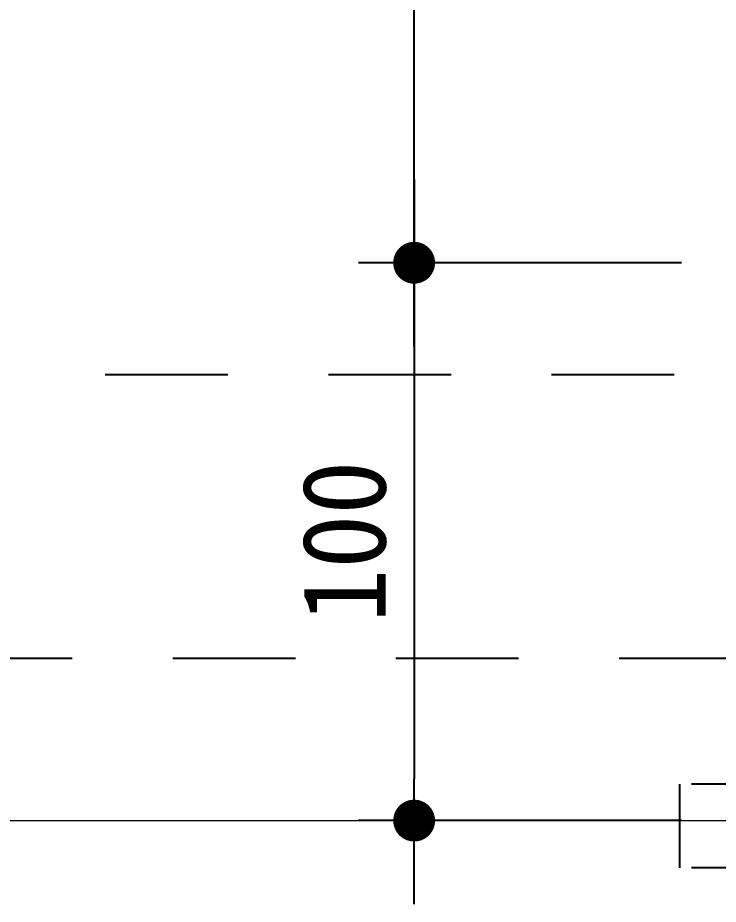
# Model space of a CAD drawing. Header units: millimetres. Extents: x 37538 to 66474, y -29175 to -20683.
# Drawn here: x 44131.9 to 44257.4, y -22287 to -22128.1 of the extents above; entities that cross this region are included whole.
import ezdxf

# ---------------------------------------------------------------- set-up
doc = ezdxf.new("R2010")
doc.units = ezdxf.units.MM
doc.header["$MEASUREMENT"] = 0
doc.linetypes.add('CEN', pattern=[62, 60, -1, 0, -1])
doc.linetypes.add('HID', pattern=[2, 1.1, -0.9])
doc.layers.get('0').update_dxf_attribs({"linetype": 'CONTINUOUS'})
for name, color, linetype, lineweight in [('A-CNTL', 1, 'CEN', 15), ('A-DIMS', 7, 'CONTINUOUS', 25), ('A-DWXM-SHUT', 4, 'HID', 25)]:
    doc.layers.add(name, color=color, linetype=linetype, lineweight=lineweight)
doc.styles.add('HY울릉도L', font='H2GTRE.TTF')
doc.styles.add('돋움체', font='')
doc.styles.get('돋움체').set_extended_font_data('DotumChe')
doc.dimstyles.new('CDIM', dxfattribs={"dimtxt": 3, "dimasz": 1.5, "dimexe": 2, "dimexo": 1, "dimgap": 1, "dimtad": 1, "dimdec": 0, "dimrnd": 0.5, "dimzin": 0, "dimdsep": 32, "dimlunit": 6, "dimtxsty": 'HY울릉도L', "dimblk1": '_CIDOT', "dimblk2": '_CIDOT', "dimsah": 1, "dimcen": 5.5, "dimclrd": 2, "dimclre": 2, "dimclrt": 7, "dimadec": 0, "dimazin": 0, "dimtfac": 1, "dimtdec": 0, "dimtix": 1, "dimtmove": 2, "dimatfit": 1, "dimldrblk": '_CIDOT', "dimfxl": 1, "dimtolj": 1, "dimtzin": 0, "dimlwd": -1, "dimarcsym": 0})

# ---------------------------------------------------------------- blocks, each defined once
blk = doc.blocks.new('_CIDOT')
at = {"color": 0, "linetype": 'ByBlock'}
blk.add_line((2, 0), (-1, 0), dxfattribs=at)
at = {"color": 0, "linetype": 'ByBlock', "const_width": 0.5}
blk.add_lwpolyline([(-0.25, 0, 1), (0.25, 0, 1)], format="xyb", close=True, dxfattribs=at)
blk = doc.blocks.new('*D127')
at = {"layer": 'A-DIMS', "lineweight": -2, "transparency": 16777216}
for p, q in [((44250.84, -21772), (44192.92, -21772)), ((44250.84, -22172), (44192.92, -22172))]:
    blk.add_line(p, q, dxfattribs=at)
at = {"layer": 'A-DIMS', "transparency": 16777216}
blk.add_line((44202.92, -22164.5), (44202.92, -21779.5), dxfattribs=at)
at = {"layer": 'A-DIMS', "transparency": 16777216, "xscale": 7.5, "yscale": 7.5, "zscale": 7.5}
for p, rotation in [((44202.92, -21772), 90), ((44202.92, -22172), 270)]:
    blk.add_blockref('_CIDOT', p, dxfattribs=dict(at, rotation=rotation))
at = {"layer": 'A-DIMS', "color": 3, "transparency": 16777216, "insert": (44190.41, -21972), "char_height": 15, "attachment_point": 5, "rotation": 90, "style": '돋움체'}
blk.add_mtext('\\A1;400', dxfattribs=at)
blk = doc.blocks.new('*D128')
at = {"layer": 'A-DIMS', "lineweight": -2, "transparency": 16777216}
for p, q in [((44250.84, -22172), (44192.92, -22172)), ((44250.84, -22272), (44192.92, -22272))]:
    blk.add_line(p, q, dxfattribs=at)
at = {"layer": 'A-DIMS', "transparency": 16777216}
blk.add_line((44202.92, -22179.5), (44202.92, -22264.5), dxfattribs=at)
at = {"layer": 'A-DIMS', "transparency": 16777216, "xscale": 7.5, "yscale": 7.5, "zscale": 7.5}
for p, rotation in [((44202.92, -22172), 90), ((44202.92, -22272), 270)]:
    blk.add_blockref('_CIDOT', p, dxfattribs=dict(at, rotation=rotation))
at = {"layer": 'A-DIMS', "color": 3, "transparency": 16777216, "insert": (44190.41, -22222), "char_height": 15, "attachment_point": 5, "rotation": 90, "style": '돋움체'}
blk.add_mtext('\\A1;100', dxfattribs=at)

msp = doc.modelspace()

# ---------------------------------------------------------------- linework, layer by layer
at = {"layer": 'A-CNTL', "ltscale": 300}
msp.add_lwpolyline([(41980.88, -22272), (45320.96, -22272)], dxfattribs=at)
at = {"layer": 'A-DWXM-SHUT', "ltscale": 20}
for p, q in [((43667.54, -22192), (44421.65, -22192)), ((44421.65, -22242.95), (43667.54, -22242.95)), ((44250.52, -22280.45), (44250.52, -22265.45)), ((44434.65, -22265.45), (44250.52, -22265.45)), ((44434.65, -22280.45), (44250.52, -22280.45))]:
    msp.add_line(p, q, dxfattribs=at)

# ---------------------------------------------------------------- dimensions: what is measured, and where the dimension line sits
at = {"layer": 'A-DIMS'}
for p2, distance, picture, middle in [((44255.84, -21772), 52.92, '*D127', (44190.41, -21972)), ((44255.84, -22272), -52.92, '*D128', (44190.41, -22222))]:
    dim = msp.add_aligned_dim(p1=(44255.84, -22172), p2=p2, distance=distance, dimstyle='CDIM', override={"dimscale": 5, "dimtxsty": '돋움체', "dimclrd": 256, "dimclre": 256, "dimclrt": 3}, dxfattribs=at)
    dim.commit()
    dim.dimension.update_dxf_attribs({"geometry": picture, "text_midpoint": middle})

doc.saveas('drawing.dxf')
